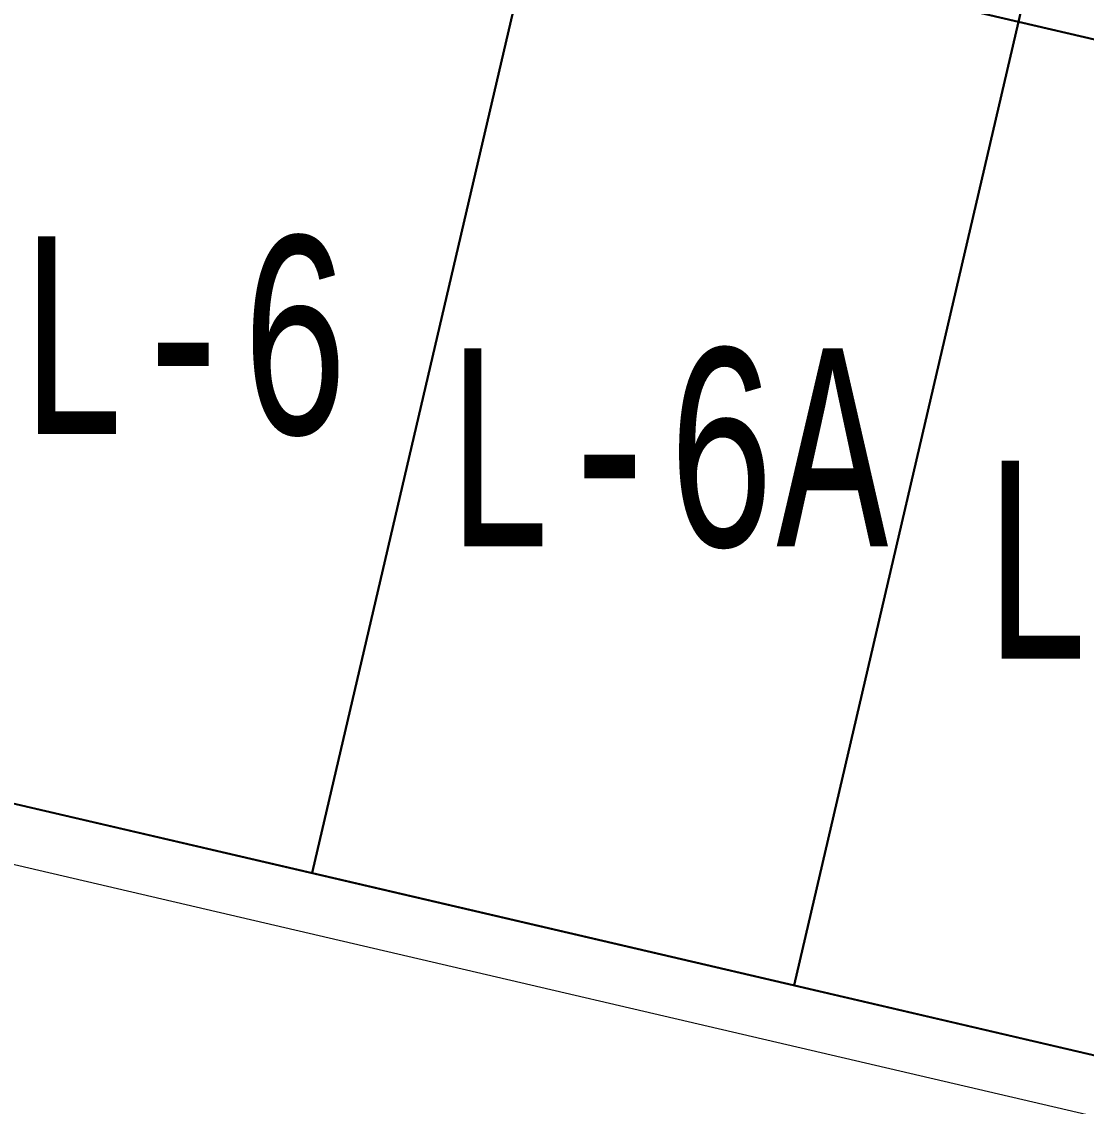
# Model space of a CAD drawing. Header units: millimetres. Extents: x 474016 to 477875, y 2288607 to 2292200.
# Drawn here: x 474098.24 to 474125.14, y 2289147.28 to 2289174.68 of the extents above; entities that cross this region are included whole.
import ezdxf
from ezdxf.enums import TextEntityAlignment as Align

# ---------------------------------------------------------------- set-up
doc = ezdxf.new("R2010")
doc.units = ezdxf.units.MM
doc.header["$LTSCALE"] = 50
doc.layers.add('BANQUETA', color=251, linetype='Continuous', lineweight=5)
doc.layers.add('LOTES', color=6, linetype='Continuous', lineweight=15)
doc.layers.add('CVL_LOTIF', color=1, linetype='Continuous')
doc.layers.add('MZ Y LT', color=7, linetype='Continuous', lineweight=13, true_color=0x0d2bf2)
doc.styles.add('MONOTXT4', font='MONOTXT4.shx', dxfattribs={"width": 0.55})

msp = doc.modelspace()

# ---------------------------------------------------------------- linework, layer by layer
at = {"layer": 'BANQUETA'}
msp.add_lwpolyline([(474093.063, 2289154.547), (474214.801, 2289126.176, 0.414214), (474217.203, 2289127.67), (474228.324, 2289175.392, 0.414214), (474226.83, 2289177.793), (474105.093, 2289206.164)], format="xyb", dxfattribs=at)
at = {"layer": 'CVL_LOTIF'}
msp.add_line((474093.404, 2289156.008), (474215.142, 2289127.637), dxfattribs=at)
for points in [[(474129.1, 2289199.029), (474116.926, 2289201.866), (474111.252, 2289177.518), (474123.426, 2289174.681)], [(474141.274, 2289196.192), (474129.1, 2289199.029), (474123.426, 2289174.681), (474135.599, 2289171.844)], [(474111.252, 2289177.518), (474099.078, 2289180.355), (474093.404, 2289156.008), (474105.578, 2289153.171)], [(474123.426, 2289174.681), (474111.252, 2289177.518), (474105.578, 2289153.171), (474117.752, 2289150.334)], [(474135.599, 2289171.844), (474123.426, 2289174.681), (474117.752, 2289150.334), (474129.925, 2289147.497)]]:
    msp.add_lwpolyline(points, close=True, dxfattribs=at)
at = {"layer": 'LOTES'}
for p, q in [((474105.578, 2289153.171), (474111.252, 2289177.518)), ((474117.752, 2289150.334), (474123.426, 2289174.681))]:
    msp.add_line(p, q, dxfattribs=at)

# ---------------------------------------------------------------- texts
at = {"layer": 'MZ Y LT', "lineweight": 13, "style": 'MONOTXT4', "width": 0.65}
for s, p in [('L-6', (474102.328, 2289166.763)), ('L-6A', (474114.502, 2289163.926)), ('L-7', (474126.676, 2289161.089))]:
    msp.add_text(s, height=5, dxfattribs=at).set_placement(p, align=Align.MIDDLE)

doc.saveas('drawing.dxf')
